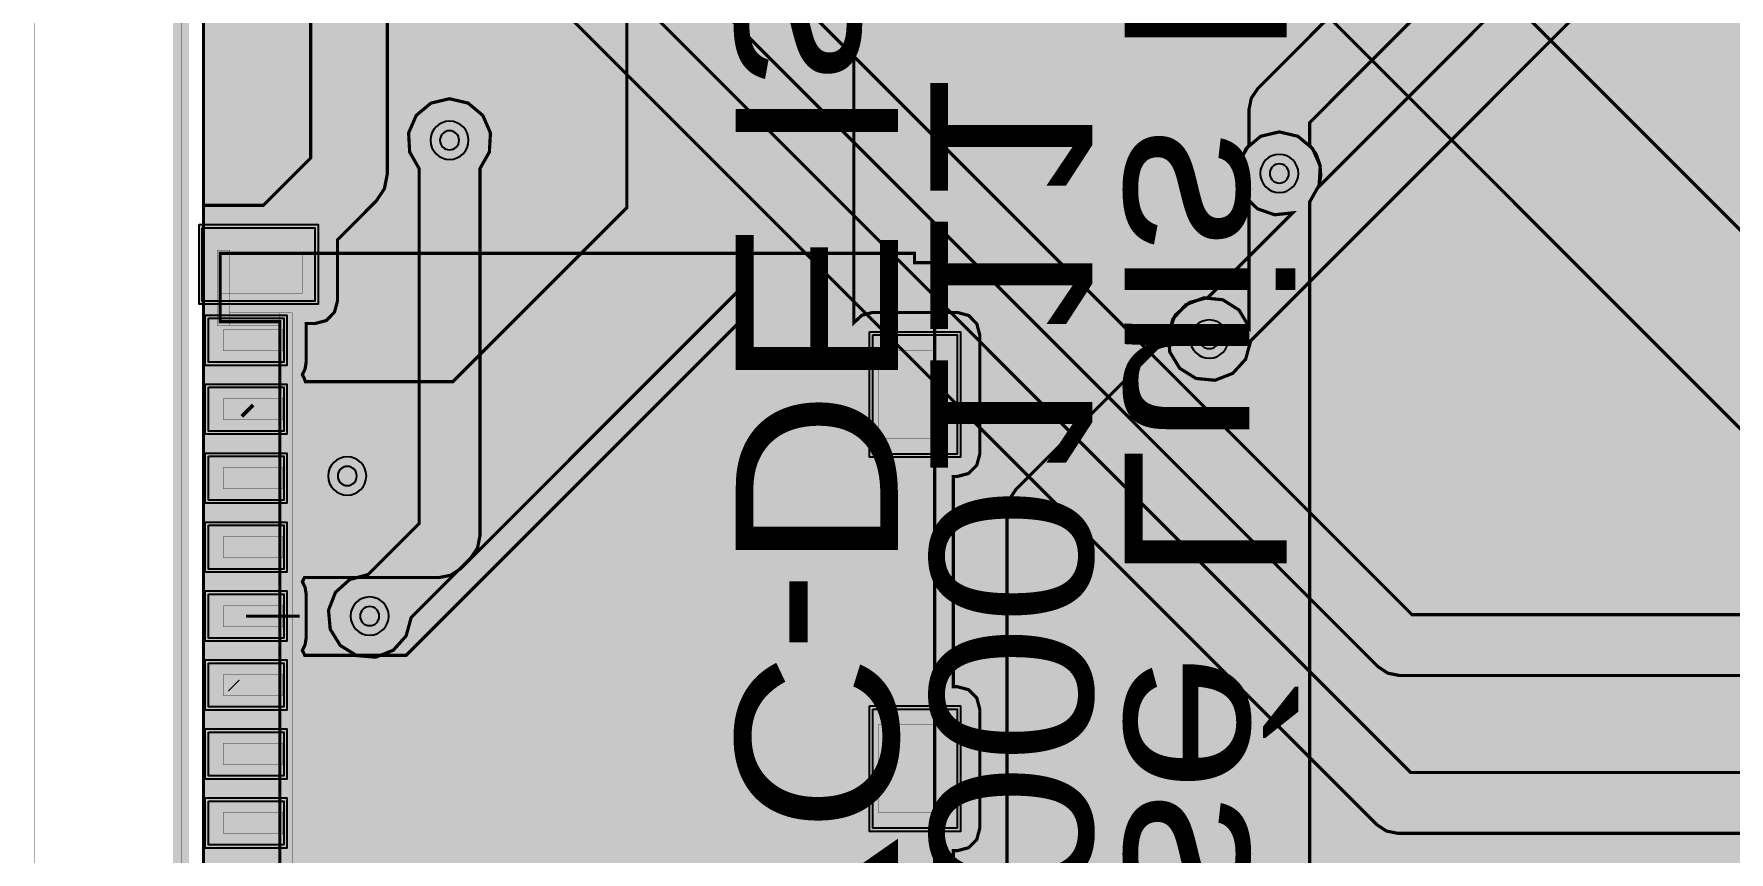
# Model space of a CAD drawing. Header units: millimetres. Extents: x -2 to 105, y -97 to 5.
# Drawn here: x -2.35 to 24.7, y -63.36 to -50.31 of the extents above; entities that cross this region are included whole.
import ezdxf
from ezdxf.enums import TextEntityAlignment as Align

# ---------------------------------------------------------------- set-up
doc = ezdxf.new("R2010")
doc.units = ezdxf.units.MM
doc.header["$MEASUREMENT"] = 0
for name, color, linetype, true_color in [('Board-Outline-Layer', 7, 'Continuous', 0xff00ff), ('Bottom-Layer', 7, 'Continuous', 0x0000ff), ('Bottom-Silkscreen-Layer', 7, 'Continuous', 0x66cc33), ('Component-Shape-Layer', 7, 'Continuous', 0x00cccc), ('Document-Layer', 7, 'Continuous', 0xffffff), ('Hole-Layer', 7, 'Continuous', 0x222222), ('Multi-Layer', 7, 'Continuous', 0xc0c0c0), ('Pin-Soldering-Layer', 7, 'Continuous', 0xcc9999), ('Top-Layer', 7, 'Continuous', 0xff0000), ('Top-Paste-Mask-Layer', 7, 'Continuous', 0x808080), ('Top-Silkscreen-Layer', 7, 'Continuous', 0xffcc00), ('Top-Solder-Mask-Layer', 7, 'Continuous', 0x800080)]:
    doc.layers.add(name, color=color, linetype=linetype, true_color=true_color)
doc.styles.get("Standard").update_dxf_attribs({"font": 'arial.ttf'})

msp = doc.modelspace()

# ---------------------------------------------------------------- hatches: boundary and pattern name
at = {"layer": 'Bottom-Layer'}
for points in [[(8.583, -71.73), (8.583, -81.591), (3, -81.591), (2.316, -81.501), (1.679, -81.237), (1.132, -80.817), (0.712, -80.27), (0.448, -79.633), (0.358, -78.949), (0.358, -2.949), (0.448, -2.265), (0.712, -1.628), (1.132, -1.081), (1.679, -0.661), (2.316, -0.397), (3, -0.307), (80, -0.307), (80.684, -0.397), (81.321, -0.661), (81.868, -1.081), (82.288, -1.628), (82.552, -2.265), (82.642, -2.949), (82.642, -78.949), (82.552, -79.633), (82.288, -80.27), (81.868, -80.817), (81.321, -81.237), (80.684, -81.501), (80, -81.591), (24.383, -81.591), (24.383, -71.73), (24.352, -71.657), (24.279, -71.626), (19.355, -71.626), (19.355, -70.781), (19.506, -70.516), (19.523, -70.212), (19.401, -69.932), (19.167, -69.736), (18.87, -69.666), (18.573, -69.736), (18.339, -69.932), (18.217, -70.212), (18.234, -70.516), (18.385, -70.781), (18.385, -71.626), (8.687, -71.626), (8.613, -71.657)], [(24.374, -45.35), (24.1, -44.943), (23.693, -44.672), (23.212, -44.577), (22.731, -44.673), (22.324, -44.945), (22.051, -45.352), (21.955, -45.832), (22.049, -46.313), (17.183, -51.179), (17.078, -51.336), (17.041, -51.522), (17.041, -52.083), (16.894, -52.334), (16.869, -52.623), (16.969, -52.895), (17.176, -53.098), (17.45, -53.194), (17.738, -53.164), (16.388, -54.514), (16.093, -54.593), (15.865, -54.796), (15.752, -55.08), (15.778, -55.384), (15.938, -55.644), (16.196, -55.805), (16.5, -55.834), (16.784, -55.723), (16.989, -55.497), (17.071, -55.203), (22.735, -49.539), (23.216, -49.633), (23.697, -49.536), (24.104, -49.263), (24.376, -48.855), (24.471, -48.374), (24.375, -47.893), (24.103, -47.485), (23.695, -47.213), (23.214, -47.117), (22.733, -47.212), (22.325, -47.484), (22.052, -47.891), (21.955, -48.372), (22.049, -48.853), (18.154, -52.748), (18.188, -52.573), (18.174, -52.396), (18.114, -52.228), (18.011, -52.083), (18.011, -51.723), (22.735, -46.999), (23.215, -47.093), (23.694, -46.997), (24.101, -46.726), (24.374, -46.32), (28.697, -46.32), (28.882, -46.283), (29.04, -46.178), (48.774, -26.444), (49.943, -26.444), (50.165, -26.767), (50.482, -26.997), (50.857, -27.109), (51.248, -27.089), (51.61, -26.94), (51.902, -26.68), (64.63, -39.408), (64.788, -39.513), (64.973, -39.55), (65.385, -39.55), (65.65, -39.701), (65.954, -39.718), (66.234, -39.596), (66.43, -39.362), (66.5, -39.065), (66.43, -38.768), (66.234, -38.534), (65.954, -38.413), (65.65, -38.429), (65.385, -38.58), (65.174, -38.58), (52.21, -25.616), (52.142, -25.559), (52.065, -25.516), (51.82, -25.146), (51.453, -24.895), (51.018, -24.801), (50.58, -24.878), (50.204, -25.113), (49.943, -25.474), (48.573, -25.474), (48.387, -25.511), (48.23, -25.616), (28.496, -45.35)], [(19.643, -59.573), (3.843, -43.773), (3.937, -43.292), (3.84, -42.811), (3.567, -42.404), (3.159, -42.132), (2.678, -42.037), (2.197, -42.133), (1.789, -42.405), (1.517, -42.813), (1.421, -43.294), (1.516, -43.775), (1.788, -44.183), (2.195, -44.456), (2.676, -44.553), (3.157, -44.459), (19.099, -60.401), (19.256, -60.506), (19.442, -60.543), (50.55, -60.543), (50.811, -60.904), (51.189, -61.14), (51.628, -61.216), (52.063, -61.12), (52.43, -60.868), (52.675, -60.495), (52.76, -60.058), (52.675, -59.621), (52.43, -59.248), (52.063, -58.996), (51.628, -58.9), (51.189, -58.976), (50.811, -59.212), (50.55, -59.573)], [(3.843, -46.313), (3.937, -45.832), (3.84, -45.351), (3.567, -44.944), (3.159, -44.672), (2.678, -44.577), (2.197, -44.673), (1.789, -44.945), (1.517, -45.353), (1.421, -45.834), (1.516, -46.315), (1.788, -46.723), (2.195, -46.996), (2.676, -47.093), (3.157, -46.999), (19.078, -62.92), (19.235, -63.025), (19.421, -63.062), (50.541, -63.062), (50.795, -63.428), (51.168, -63.672), (51.605, -63.756), (52.042, -63.669), (52.414, -63.424), (52.666, -63.056), (52.76, -62.621), (52.683, -62.182), (52.446, -61.805), (52.084, -61.545), (51.651, -61.441), (51.211, -61.508), (50.828, -61.736), (50.56, -62.092), (19.622, -62.092)], [(2.986, -58.933), (2.691, -59.013), (2.464, -59.217), (2.353, -59.501), (2.38, -59.805), (2.54, -60.064), (2.8, -60.225), (3.104, -60.252), (3.387, -60.14), (3.591, -59.913), (3.672, -59.619), (4.627, -58.664), (4.732, -58.506), (4.769, -58.321), (4.769, -52.458), (4.92, -52.193), (4.937, -51.888), (4.815, -51.609), (4.581, -51.413), (4.284, -51.343), (3.987, -51.413), (3.753, -51.609), (3.631, -51.888), (3.648, -52.193), (3.799, -52.458), (3.799, -58.12)]]:
    msp.add_hatch(color=256, dxfattribs=at).paths.add_polyline_path(points)
at = {"layer": 'Document-Layer'}
for points in [[(0.575, -53.758), (0.775, -53.758), (0.775, -54.958), (0.575, -54.958)], [(0.575, -53.758), (0.775, -53.758), (0.775, -54.958), (0.575, -54.958)], [(0.775, -54.958), (0.775, -54.758), (1.575, -54.758), (1.575, -54.958)], [(0.775, -54.958), (0.775, -54.758), (1.575, -54.758), (1.575, -54.958)], [(1.575, -54.758), (1.775, -54.758), (1.775, -63.758), (1.575, -63.758)], [(1.575, -54.758), (1.775, -54.758), (1.775, -63.758), (1.575, -63.758)]]:
    msp.add_hatch(color=256, dxfattribs=at).paths.add_polyline_path(points)
at = {"layer": 'Pin-Soldering-Layer'}
for points in [[(1.938, -53.795), (1.938, -54.445), (0.638, -54.445), (0.638, -53.795)], [(1.938, -53.795), (1.938, -54.445), (0.638, -54.445), (0.638, -53.795)], [(1.625, -55.025), (1.625, -55.365), (0.675, -55.365), (0.675, -55.025)], [(1.625, -55.025), (1.625, -55.365), (0.675, -55.365), (0.675, -55.025)], [(12.025, -55.361), (12.025, -56.761), (11.125, -56.761), (11.125, -55.361)], [(12.025, -55.361), (12.025, -56.761), (11.125, -56.761), (11.125, -55.361)], [(1.625, -56.126), (1.625, -56.466), (0.675, -56.466), (0.675, -56.126)], [(1.625, -56.126), (1.625, -56.466), (0.675, -56.466), (0.675, -56.126)], [(1.625, -57.225), (1.625, -57.565), (0.675, -57.565), (0.675, -57.225)], [(1.625, -57.225), (1.625, -57.565), (0.675, -57.565), (0.675, -57.225)], [(1.625, -58.325), (1.625, -58.665), (0.675, -58.665), (0.675, -58.325)], [(1.625, -58.325), (1.625, -58.665), (0.675, -58.665), (0.675, -58.325)], [(1.625, -59.426), (1.625, -59.766), (0.675, -59.766), (0.675, -59.426)], [(1.625, -59.426), (1.625, -59.766), (0.675, -59.766), (0.675, -59.426)], [(1.625, -60.526), (1.625, -60.866), (0.675, -60.866), (0.675, -60.526)], [(1.625, -60.526), (1.625, -60.866), (0.675, -60.866), (0.675, -60.526)], [(12.025, -61.33), (12.025, -62.73), (11.125, -62.73), (11.125, -61.33)], [(12.025, -61.33), (12.025, -62.73), (11.125, -62.73), (11.125, -61.33)], [(1.625, -61.625), (1.625, -61.965), (0.675, -61.965), (0.675, -61.625)], [(1.625, -61.625), (1.625, -61.965), (0.675, -61.965), (0.675, -61.625)], [(1.625, -62.726), (1.625, -63.066), (0.675, -63.066), (0.675, -62.726)], [(1.625, -62.726), (1.625, -63.066), (0.675, -63.066), (0.675, -62.726)]]:
    msp.add_hatch(color=256, dxfattribs=at).paths.add_polyline_path(points)
at = {"layer": 'Top-Layer'}
for points in [[(0.358, -78.949), (0.358, -66.487), (0.373, -66.488), (0.387, -66.489), (0.45, -66.489), (0.45, -74.96), (0.497, -75.195), (0.63, -75.393), (1.607, -76.371), (1.287, -77.058), (1.158, -77.804), (1.23, -78.559), (1.498, -79.268), (1.943, -79.882), (2.534, -80.357), (3.228, -80.66), (3.978, -80.77), (4.731, -80.679), (5.433, -80.393), (6.035, -79.933), (6.495, -79.331), (6.781, -78.629), (6.872, -77.876), (6.762, -77.126), (6.459, -76.431), (5.984, -75.841), (5.37, -75.396), (4.661, -75.128), (3.907, -75.056), (3.16, -75.184), (2.473, -75.505), (1.675, -74.707), (1.675, -66.489), (1.737, -66.489), (1.913, -66.443), (2.044, -66.317), (2.095, -66.143), (6.18, -66.143), (6.232, -66.317), (6.362, -66.443), (6.538, -66.489), (7.538, -66.489), (7.713, -66.443), (7.844, -66.317), (7.896, -66.143), (9.88, -66.143), (9.932, -66.317), (10.062, -66.443), (10.238, -66.489), (11.238, -66.489), (11.417, -66.441), (11.548, -66.31), (11.596, -66.131), (11.596, -65.923), (12.145, -65.374), (12.278, -65.175), (12.325, -64.941), (12.325, -63.339), (12.387, -63.339), (12.567, -63.291), (12.698, -63.16), (12.746, -62.981), (12.746, -61.081), (12.698, -60.902), (12.567, -60.77), (12.387, -60.722), (12.325, -60.722), (12.325, -57.369), (12.387, -57.369), (12.567, -57.321), (12.698, -57.19), (12.746, -57.011), (12.746, -55.111), (12.698, -54.932), (12.567, -54.8), (12.387, -54.752), (11.037, -54.752), (10.866, -54.796), (10.736, -54.917), (10.736, -49.051), (10.926, -48.796), (10.974, -48.481), (10.871, -48.181), (10.639, -47.963), (10.333, -47.877), (10.022, -47.944), (10.022, -40.021), (9.985, -39.835), (9.88, -39.678), (8.074, -37.872), (7.917, -37.767), (7.731, -37.73), (3.84, -37.73), (3.566, -37.323), (3.158, -37.052), (2.677, -36.957), (2.196, -37.053), (1.789, -37.326), (1.516, -37.734), (1.421, -38.215), (1.516, -38.696), (1.789, -39.104), (2.196, -39.377), (2.677, -39.473), (3.158, -39.379), (3.566, -39.107), (3.84, -38.7), (7.53, -38.7), (8.498, -39.668), (8.161, -39.803), (7.947, -40.095), (7.918, -40.456), (8.083, -40.779), (8.083, -43.046), (8.04, -42.879), (7.942, -42.738), (5.596, -40.392), (5.439, -40.287), (5.253, -40.25), (3.831, -40.25), (3.55, -39.848), (3.137, -39.583), (2.655, -39.497), (2.176, -39.602), (1.773, -39.882), (1.508, -40.294), (1.421, -40.777), (1.525, -41.256), (1.804, -41.659), (2.216, -41.925), (2.699, -42.013), (3.178, -41.91), (3.582, -41.632), (3.848, -41.22), (5.052, -41.22), (7.114, -43.282), (7.114, -53.08), (4.338, -55.856), (1.984, -55.856), (1.964, -55.799), (1.935, -55.746), (1.98, -55.65), (1.996, -55.545), (1.996, -54.929), (2.137, -54.929), (2.317, -54.881), (2.448, -54.749), (2.496, -54.57), (2.496, -53.593), (3.112, -52.977), (3.245, -52.778), (3.291, -52.544), (3.291, -49.474), (3.652, -49.173), (3.877, -48.759), (3.934, -48.292), (3.816, -47.837), (3.539, -47.457), (3.141, -47.205), (2.679, -47.117), (2.217, -47.205), (1.819, -47.457), (1.542, -47.837), (1.424, -48.292), (1.481, -48.759), (1.706, -49.173), (2.067, -49.474), (2.067, -52.29), (1.315, -53.042), (0.358, -53.042), (0.358, -2.949), (0.448, -2.265), (0.712, -1.628), (1.132, -1.081), (1.679, -0.661), (2.316, -0.397), (3, -0.307), (80, -0.307), (80.684, -0.397), (81.321, -0.661), (81.868, -1.081), (82.288, -1.628), (82.552, -2.265), (82.642, -2.949), (82.642, -78.949), (82.552, -79.633), (82.288, -80.27), (81.868, -80.817), (81.321, -81.237), (80.684, -81.501), (80, -81.591), (24.383, -81.591), (24.383, -72.367), (26.365, -72.367), (26.551, -72.33), (26.708, -72.225), (26.962, -71.971), (27.067, -71.814), (27.104, -71.628), (27.104, -64.567), (27.067, -64.381), (26.962, -64.224), (26.302, -63.563), (26.145, -63.458), (25.959, -63.421), (23.673, -63.421), (23.487, -63.458), (23.33, -63.563), (22.249, -64.644), (22.144, -64.801), (22.107, -64.987), (22.107, -65.529), (21.887, -65.529), (21.708, -65.577), (21.577, -65.708), (21.529, -65.887), (21.529, -67.237), (21.577, -67.416), (21.708, -67.547), (21.887, -67.595), (23.297, -67.595), (23.464, -67.554), (23.592, -67.44), (23.721, -67.554), (23.887, -67.595), (25.297, -67.595), (25.476, -67.547), (25.607, -67.416), (25.655, -67.237), (25.655, -65.887), (25.607, -65.708), (25.476, -65.577), (25.297, -65.529), (23.887, -65.529), (23.721, -65.57), (23.592, -65.684), (23.464, -65.57), (23.297, -65.529), (23.077, -65.529), (23.077, -65.188), (23.874, -64.392), (25.758, -64.392), (26.134, -64.768), (26.134, -71.397), (22.976, -71.397), (22.976, -71.253), (23.196, -71.253), (23.362, -71.212), (23.491, -71.098), (23.619, -71.212), (23.786, -71.253), (25.196, -71.253), (25.375, -71.205), (25.506, -71.074), (25.554, -70.895), (25.554, -69.545), (25.506, -69.366), (25.375, -69.235), (25.196, -69.187), (23.786, -69.187), (23.619, -69.228), (23.491, -69.342), (23.362, -69.228), (23.196, -69.187), (21.786, -69.187), (21.607, -69.235), (21.476, -69.366), (21.428, -69.545), (21.428, -70.099), (20.852, -70.099), (20.587, -69.948), (20.282, -69.932), (20.003, -70.053), (19.807, -70.287), (19.737, -70.584), (19.807, -70.881), (20.003, -71.115), (20.282, -71.237), (20.587, -71.22), (20.852, -71.069), (21.473, -71.069), (21.604, -71.204), (21.786, -71.253), (22.006, -71.253), (22.006, -71.626), (14.098, -71.626), (14.102, -71.589), (14.103, -71.552), (14.103, -71.362), (14.184, -71.362), (14.364, -71.314), (14.495, -71.183), (14.543, -71.004), (14.543, -69.811), (14.694, -69.66), (14.694, -71.004), (14.742, -71.183), (14.873, -71.314), (15.052, -71.362), (16.184, -71.362), (16.364, -71.314), (16.495, -71.183), (16.543, -71.004), (16.543, -69.627), (16.495, -69.448), (16.364, -69.317), (16.184, -69.269), (15.085, -69.269), (17.869, -66.485), (17.974, -66.327), (18.011, -66.142), (18.011, -52.987), (18.162, -52.722), (18.179, -52.418), (18.057, -52.138), (17.823, -51.942), (17.526, -51.872), (17.229, -51.942), (16.995, -52.138), (16.873, -52.418), (16.89, -52.722), (17.041, -52.987), (17.041, -54.978), (16.883, -54.714), (16.624, -54.55), (16.319, -54.52), (16.033, -54.63), (15.827, -54.858), (15.746, -55.154), (13.322, -57.577), (13.217, -57.734), (13.18, -57.92), (13.18, -66.449), (10.462, -69.167), (9.476, -69.167), (9.297, -69.215), (9.166, -69.346), (9.118, -69.525), (9.118, -70.902), (9.166, -71.081), (9.297, -71.212), (9.476, -71.26), (9.573, -71.26), (9.573, -71.626), (8.687, -71.626), (8.613, -71.657), (8.583, -71.73), (8.583, -81.591), (3, -81.591), (2.316, -81.501), (1.679, -81.237), (1.132, -80.817), (0.712, -80.27), (0.448, -79.633)], [(36.984, -68.709), (36.984, -76.058), (36.521, -76.353), (36.184, -76.787), (36.013, -77.309), (36.027, -77.858), (36.226, -78.37), (36.585, -78.786), (37.063, -79.056), (37.604, -79.15), (38.604, -79.15), (39.145, -79.056), (39.623, -78.786), (39.982, -78.37), (40.181, -77.858), (40.195, -77.309), (40.024, -76.787), (39.687, -76.353), (39.224, -76.058), (39.224, -68.245), (39.139, -67.816), (38.896, -67.453), (15.552, -44.109), (15.552, -36.223), (15.466, -35.795), (15.224, -35.431), (14.86, -35.188), (14.431, -35.103), (14.003, -35.188), (13.639, -35.431), (13.397, -35.795), (13.311, -36.223), (13.311, -44.573), (13.397, -45.001), (13.639, -45.365)], [(0.337, -53.4), (2.137, -53.4), (2.137, -54.57), (0.337, -54.57)], [(3.591, -60.223), (1.974, -60.223), (1.957, -60.183), (1.935, -60.146), (1.98, -60.05), (1.996, -59.946), (1.996, -59.246), (1.98, -59.141), (1.935, -59.045), (1.954, -59.014), (1.969, -58.981), (4.119, -58.981), (4.304, -58.944), (4.462, -58.839), (8.911, -54.389), (9.009, -54.248), (9.052, -54.081), (9.052, -54.763)], [(0.438, -54.845), (1.638, -54.845), (1.638, -55.545), (0.438, -55.545)], [(11.037, -55.111), (12.387, -55.111), (12.387, -57.011), (11.037, -57.011)], [(0.438, -55.946), (1.638, -55.946), (1.638, -56.646), (0.438, -56.646)], [(0.438, -57.045), (1.638, -57.045), (1.638, -57.745), (0.438, -57.745)], [(0.438, -58.145), (1.638, -58.145), (1.638, -58.845), (0.438, -58.845)], [(0.438, -59.246), (1.638, -59.246), (1.638, -59.946), (0.438, -59.946)], [(0.438, -60.346), (1.638, -60.346), (1.638, -61.046), (0.438, -61.046)], [(11.037, -61.081), (12.387, -61.081), (12.387, -62.981), (11.037, -62.981)], [(0.438, -61.445), (1.638, -61.445), (1.638, -62.145), (0.438, -62.145)], [(0.438, -62.546), (1.638, -62.546), (1.638, -63.246), (0.438, -63.246)]]:
    msp.add_hatch(color=256, dxfattribs=at).paths.add_polyline_path(points)
at = {"layer": 'Top-Paste-Mask-Layer'}
for points in [[(0.337, -53.4), (2.137, -53.4), (2.137, -54.57), (0.337, -54.57)], [(0.438, -54.845), (1.638, -54.845), (1.638, -55.545), (0.438, -55.545)], [(11.037, -55.111), (12.387, -55.111), (12.387, -57.011), (11.037, -57.011)], [(0.438, -55.946), (1.638, -55.946), (1.638, -56.646), (0.438, -56.646)], [(0.438, -57.045), (1.638, -57.045), (1.638, -57.745), (0.438, -57.745)], [(0.438, -58.145), (1.638, -58.145), (1.638, -58.845), (0.438, -58.845)], [(0.438, -59.246), (1.638, -59.246), (1.638, -59.946), (0.438, -59.946)], [(0.438, -60.346), (1.638, -60.346), (1.638, -61.046), (0.438, -61.046)], [(11.037, -61.081), (12.387, -61.081), (12.387, -62.981), (11.037, -62.981)], [(0.438, -61.445), (1.638, -61.445), (1.638, -62.145), (0.438, -62.145)], [(0.438, -62.546), (1.638, -62.546), (1.638, -63.246), (0.438, -63.246)]]:
    msp.add_hatch(color=256, dxfattribs=at).paths.add_polyline_path(points)
at = {"layer": 'Top-Solder-Mask-Layer'}
for points in [[(0.287, -53.35), (2.188, -53.35), (2.188, -54.621), (0.287, -54.621)], [(0.387, -54.795), (1.688, -54.795), (1.688, -55.596), (0.387, -55.596)], [(10.987, -55.06), (12.438, -55.06), (12.438, -57.061), (10.987, -57.061)], [(0.387, -55.895), (1.688, -55.895), (1.688, -56.696), (0.387, -56.696)], [(0.387, -56.995), (1.688, -56.995), (1.688, -57.796), (0.387, -57.796)], [(0.387, -58.095), (1.688, -58.095), (1.688, -58.896), (0.387, -58.896)], [(0.387, -59.195), (1.688, -59.195), (1.688, -59.996), (0.387, -59.996)], [(0.387, -60.295), (1.688, -60.295), (1.688, -61.096), (0.387, -61.096)], [(10.987, -61.03), (12.438, -61.03), (12.438, -63.031), (10.987, -63.031)], [(0.387, -61.395), (1.688, -61.395), (1.688, -62.196), (0.387, -62.196)], [(0.387, -62.495), (1.688, -62.495), (1.688, -63.296), (0.387, -63.296)]]:
    msp.add_hatch(color=256, dxfattribs=at).paths.add_polyline_path(points)

# ---------------------------------------------------------------- linework, layer by layer
at = {"layer": 'Board-Outline-Layer', "const_width": 0.254}
msp.add_lwpolyline([(0, -78.949), (0, -2.949, -0.414), (3, 0.051), (80, 0.051, -0.414), (83, -2.949), (83, -78.949, -0.414), (80, -81.949), (3, -81.949, -0.414)], format="xyb", close=True, dxfattribs=at)
at = {"layer": 'Bottom-Layer'}
for points, const_width in [([(-2.346, -85.578), (-2.346, 1.173), (88.689, 1.173), (88.689, -85.578)], 0.00508), ([(2.986, -58.933), (2.691, -59.013), (2.464, -59.217), (2.353, -59.501), (2.38, -59.805), (2.54, -60.064), (2.8, -60.225), (3.104, -60.252), (3.387, -60.14), (3.591, -59.913), (3.672, -59.619), (4.627, -58.664), (4.732, -58.506), (4.769, -58.321), (4.769, -52.458), (4.92, -52.193), (4.937, -51.888), (4.815, -51.609), (4.581, -51.413), (4.284, -51.343), (3.987, -51.413), (3.753, -51.609), (3.631, -51.888), (3.648, -52.193), (3.799, -52.458), (3.799, -58.12)], 0.0508)]:
    msp.add_lwpolyline(points, close=True, dxfattribs=dict(at, const_width=const_width))
for points, const_width in [([(0.358, -78.949), (0.358, -2.949), (0.448, -2.265), (0.712, -1.628), (1.132, -1.081), (1.679, -0.661), (2.316, -0.397), (3, -0.307), (80, -0.307)], 0.0508), ([(50.55, -59.573), (19.643, -59.573), (3.843, -43.773), (3.937, -43.292), (3.84, -42.811), (3.567, -42.404), (3.159, -42.132), (2.678, -42.037), (2.197, -42.133), (1.789, -42.405), (1.517, -42.813), (1.421, -43.294), (1.516, -43.775), (1.788, -44.183), (2.195, -44.456), (2.676, -44.553), (3.157, -44.459), (19.099, -60.401), (19.256, -60.506), (19.442, -60.543), (50.55, -60.543)], 0.0508), ([(2.679, -43.295), (19.442, -60.058)], 0.254), ([(50.56, -62.092), (19.622, -62.092), (3.843, -46.313), (3.937, -45.832), (3.84, -45.351), (3.567, -44.944), (3.159, -44.672), (2.678, -44.577), (2.197, -44.673), (1.789, -44.945), (1.517, -45.353), (1.421, -45.834), (1.516, -46.315), (1.788, -46.723), (2.195, -46.996), (2.676, -47.093), (3.157, -46.999), (19.078, -62.92), (19.235, -63.025), (19.421, -63.062), (50.541, -63.062)], 0.0508), ([(2.679, -45.835), (19.421, -62.577)], 0.254), ([(23.213, -45.835), (17.526, -51.522)], 0.254), ([(22.049, -46.313), (17.183, -51.179), (17.078, -51.336), (17.041, -51.522), (17.041, -52.083), (16.894, -52.334), (16.869, -52.623), (16.969, -52.895), (17.176, -53.098), (17.45, -53.194), (17.738, -53.164), (16.388, -54.514), (16.093, -54.593), (15.865, -54.796), (15.752, -55.08), (15.778, -55.384), (15.938, -55.644), (16.196, -55.805), (16.5, -55.834), (16.784, -55.723), (16.989, -55.497), (17.071, -55.203), (22.735, -49.539)], 0.0508), ([(22.049, -48.853), (18.154, -52.748), (18.188, -52.573), (18.174, -52.396), (18.114, -52.228), (18.011, -52.083), (18.011, -51.723), (22.735, -46.999)], 0.0508), ([(23.213, -48.375), (16.411, -55.177)], 0.254), ([(17.526, -51.522), (17.526, -52.535)], 0.254), ([(4.284, -58.321), (4.284, -52.006)], 0.254), ([(16.411, -55.177), (16.408, -55.177)], 0.254), ([(3.009, -59.596), (4.284, -58.321)], 0.254), ([(19.442, -60.058), (51.602, -60.058)], 0.254), ([(19.421, -62.577), (51.581, -62.577)], 0.254)]:
    msp.add_lwpolyline(points, dxfattribs=dict(at, const_width=const_width))
at = {"layer": 'Component-Shape-Layer', "const_width": 0.0508}
msp.add_lwpolyline([(12.025, -53.958), (12.025, -65.608), (11.705, -65.608), (11.705, -65.758), (0.625, -65.758), (0.625, -63.558), (1.575, -63.558), (1.575, -54.898), (0.625, -54.898), (0.625, -53.808), (11.705, -53.808), (11.705, -53.958)], close=True, dxfattribs=at)
msp.add_lwpolyline([(12.025, -53.958), (12.025, -65.608), (11.705, -65.608), (11.705, -65.758), (0.625, -65.758), (0.625, -63.558), (1.575, -63.558), (1.575, -54.898), (0.625, -54.898), (0.625, -53.808), (11.705, -53.808), (11.705, -53.958)], close=True, dxfattribs=at)
at = {"layer": 'Document-Layer', "const_width": 0.254}
for points in [[(1.429, -49.895), (1.429, -96.635)], [(24.463, -49.895), (24.463, -96.635)]]:
    msp.add_lwpolyline(points, dxfattribs=at)
at = {"layer": 'Document-Layer', "const_width": 0.00508}
for points in [[(0.575, -53.758), (0.775, -53.758), (0.775, -54.958), (0.575, -54.958)], [(0.575, -53.758), (0.775, -53.758), (0.775, -54.958), (0.575, -54.958)], [(0.775, -54.958), (0.775, -54.758), (1.575, -54.758), (1.575, -54.958)], [(0.775, -54.958), (0.775, -54.758), (1.575, -54.758), (1.575, -54.958)], [(1.575, -54.758), (1.775, -54.758), (1.775, -63.758), (1.575, -63.758)], [(1.575, -54.758), (1.775, -54.758), (1.775, -63.758), (1.575, -63.758)]]:
    msp.add_lwpolyline(points, close=True, dxfattribs=at)
at = {"layer": 'Hole-Layer'}
for points in [[(4.132, -52.006, 1), (4.437, -52.006, 1)], [(17.374, -52.535, 1), (17.679, -52.535, 1)], [(16.256, -55.177, 1), (16.561, -55.177, 1)], [(2.5, -57.361, 1), (2.805, -57.361, 1)], [(2.857, -59.596, 1), (3.162, -59.596, 1)]]:
    msp.add_lwpolyline(points, format="xyb", close=True, dxfattribs=at)
at = {"layer": 'Multi-Layer'}
msp.add_lwpolyline([(3.979, -52.006, 1), (4.589, -52.006, 1)], format="xyb", close=True, dxfattribs=at)
for points in [[(17.221, -52.535, 1), (17.831, -52.535), (17.831, -52.535, 1), (17.221, -52.535)], [(16.103, -55.177, 1), (16.713, -55.177), (16.713, -55.177, 1), (16.103, -55.177)], [(2.347, -57.361, 1), (2.957, -57.361), (2.957, -57.361, 1), (2.347, -57.361)], [(2.704, -59.596, 1), (3.314, -59.596), (3.314, -59.596, 1), (2.704, -59.596)]]:
    msp.add_lwpolyline(points, format="xyb", dxfattribs=at)
at = {"layer": 'Pin-Soldering-Layer', "const_width": 0.00508}
for points in [[(1.938, -53.795), (1.938, -54.445), (0.638, -54.445), (0.638, -53.795)], [(1.938, -53.795), (1.938, -54.445), (0.638, -54.445), (0.638, -53.795)], [(1.625, -55.025), (1.625, -55.365), (0.675, -55.365), (0.675, -55.025)], [(1.625, -55.025), (1.625, -55.365), (0.675, -55.365), (0.675, -55.025)], [(12.025, -55.361), (12.025, -56.761), (11.125, -56.761), (11.125, -55.361)], [(12.025, -55.361), (12.025, -56.761), (11.125, -56.761), (11.125, -55.361)], [(1.625, -56.126), (1.625, -56.466), (0.675, -56.466), (0.675, -56.126)], [(1.625, -56.126), (1.625, -56.466), (0.675, -56.466), (0.675, -56.126)], [(1.625, -57.225), (1.625, -57.565), (0.675, -57.565), (0.675, -57.225)], [(1.625, -57.225), (1.625, -57.565), (0.675, -57.565), (0.675, -57.225)], [(1.625, -58.325), (1.625, -58.665), (0.675, -58.665), (0.675, -58.325)], [(1.625, -58.325), (1.625, -58.665), (0.675, -58.665), (0.675, -58.325)], [(1.625, -59.426), (1.625, -59.766), (0.675, -59.766), (0.675, -59.426)], [(1.625, -59.426), (1.625, -59.766), (0.675, -59.766), (0.675, -59.426)], [(1.625, -60.526), (1.625, -60.866), (0.675, -60.866), (0.675, -60.526)], [(1.625, -60.526), (1.625, -60.866), (0.675, -60.866), (0.675, -60.526)], [(12.025, -61.33), (12.025, -62.73), (11.125, -62.73), (11.125, -61.33)], [(12.025, -61.33), (12.025, -62.73), (11.125, -62.73), (11.125, -61.33)], [(1.625, -61.625), (1.625, -61.965), (0.675, -61.965), (0.675, -61.625)], [(1.625, -61.625), (1.625, -61.965), (0.675, -61.965), (0.675, -61.625)], [(1.625, -62.726), (1.625, -63.066), (0.675, -63.066), (0.675, -62.726)], [(1.625, -62.726), (1.625, -63.066), (0.675, -63.066), (0.675, -62.726)]]:
    msp.add_lwpolyline(points, close=True, dxfattribs=at)
at = {"layer": 'Top-Layer'}
for points, const_width in [([(0, -84.099), (0, 0.102), (85.578, 0.102), (85.578, -84.099)], 0.00508), ([(3.591, -60.223), (1.974, -60.223), (1.957, -60.183), (1.935, -60.146), (1.98, -60.05), (1.996, -59.946), (1.996, -59.246), (1.98, -59.141), (1.935, -59.045), (1.954, -59.014), (1.969, -58.981), (4.119, -58.981), (4.304, -58.944), (4.462, -58.839), (8.911, -54.389), (9.009, -54.248), (9.052, -54.081), (9.052, -54.763)], 0.0508)]:
    msp.add_lwpolyline(points, close=True, dxfattribs=dict(at, const_width=const_width))
for points, const_width in [([(2.067, -49.474), (2.067, -52.29), (1.315, -53.042), (0.358, -53.042), (0.358, -2.949)], 0.0508), ([(38.896, -67.453), (15.552, -44.109), (15.552, -36.223), (15.466, -35.795), (15.224, -35.431), (14.86, -35.188), (14.431, -35.103), (14.003, -35.188), (13.639, -35.431), (13.397, -35.795), (13.311, -36.223), (13.311, -44.573), (13.397, -45.001), (13.639, -45.365), (36.984, -68.709)], 0.0508), ([(9.537, -40.021), (9.537, -54.964)], 0.254), ([(8.568, -54.046), (8.568, -40.327)], 0.254), ([(7.599, -53.281), (7.599, -43.081)], 0.254), ([(7.114, -43.282), (7.114, -53.08), (4.338, -55.856), (1.984, -55.856), (1.964, -55.799), (1.935, -55.746), (1.98, -55.65), (1.996, -55.545), (1.996, -54.929), (2.137, -54.929), (2.317, -54.881), (2.448, -54.749), (2.496, -54.57), (2.496, -53.593), (3.112, -52.977), (3.245, -52.778), (3.291, -52.544), (3.291, -49.474)], 0.0508), ([(38.104, -68.245), (14.431, -44.573)], 1.524), ([(2.679, -52.544), (2.679, -48.375)], 0.508), ([(10.251, -56.188), (10.251, -48.603)], 0.254), ([(12.325, -64.941), (12.325, -63.339), (12.387, -63.339), (12.567, -63.291), (12.698, -63.16), (12.746, -62.981), (12.746, -61.081), (12.698, -60.902), (12.567, -60.77), (12.387, -60.722), (12.325, -60.722), (12.325, -57.369), (12.387, -57.369), (12.567, -57.321), (12.698, -57.19), (12.746, -57.011), (12.746, -55.111), (12.698, -54.932), (12.567, -54.8), (12.387, -54.752), (11.037, -54.752), (10.866, -54.796), (10.736, -54.917), (10.736, -49.051)], 0.0508), ([(18.011, -66.142), (18.011, -52.987), (18.162, -52.722), (18.179, -52.418), (18.057, -52.138), (17.823, -51.942), (17.526, -51.872), (17.229, -51.942), (16.995, -52.138), (16.873, -52.418), (16.89, -52.722), (17.041, -52.987), (17.041, -54.978), (16.883, -54.714), (16.624, -54.55), (16.319, -54.52), (16.033, -54.63), (15.827, -54.858), (15.746, -55.154), (13.322, -57.577), (13.217, -57.734), (13.18, -57.92), (13.18, -66.449)], 0.0508), ([(1.237, -53.985), (2.679, -52.544)], 0.508), ([(17.526, -52.535), (17.526, -66.142)], 0.254), ([(4.539, -56.341), (7.599, -53.281)], 0.254), ([(4.119, -58.495), (8.568, -54.046)], 0.254), ([(9.537, -54.964), (3.792, -60.709)], 0.254), ([(16.408, -55.177), (13.665, -57.92)], 0.254), ([(11.712, -62.031), (11.712, -56.061)], 0.508), ([(1.038, -56.296), (1.083, -56.341)], 0.254), ([(1.083, -56.341), (4.539, -56.341)], 0.254), ([(4.644, -61.795), (10.251, -56.188)], 0.254), ([(1.038, -57.395), (2.618, -57.395)], 0.508), ([(2.618, -57.395), (2.652, -57.361)], 0.508), ([(13.665, -57.92), (13.665, -66.65)], 0.254), ([(0.834, -58.495), (4.119, -58.495)], 0.254), ([(1.038, -59.596), (3.009, -59.596)], 0.508), ([(1.038, -59.596), (1.894, -59.596)], 0.0508), ([(0.847, -60.709), (0.834, -60.696)], 0.254), ([(3.792, -60.709), (0.847, -60.709)], 0.254), ([(0.834, -61.795), (4.644, -61.795)], 0.254), ([(11.712, -64.941), (11.712, -62.031)], 0.508)]:
    msp.add_lwpolyline(points, dxfattribs=dict(at, const_width=const_width))
for points in [[(0.337, -53.4), (2.137, -53.4), (2.137, -54.57), (0.337, -54.57)], [(0.438, -54.845), (1.638, -54.845), (1.638, -55.545), (0.438, -55.545)], [(11.037, -55.111), (12.387, -55.111), (12.387, -57.011), (11.037, -57.011)], [(0.438, -55.946), (1.638, -55.946), (1.638, -56.646), (0.438, -56.646)], [(0.438, -57.045), (1.638, -57.045), (1.638, -57.745), (0.438, -57.745)], [(0.438, -58.145), (1.638, -58.145), (1.638, -58.845), (0.438, -58.845)], [(0.438, -59.246), (1.638, -59.246), (1.638, -59.946), (0.438, -59.946)], [(0.438, -60.346), (1.638, -60.346), (1.638, -61.046), (0.438, -61.046)], [(11.037, -61.081), (12.387, -61.081), (12.387, -62.981), (11.037, -62.981)], [(0.438, -61.445), (1.638, -61.445), (1.638, -62.145), (0.438, -62.145)], [(0.438, -62.546), (1.638, -62.546), (1.638, -63.246), (0.438, -63.246)]]:
    msp.add_lwpolyline(points, close=True, dxfattribs=at)
at = {"layer": 'Top-Paste-Mask-Layer'}
for points in [[(0.337, -53.4), (2.137, -53.4), (2.137, -54.57), (0.337, -54.57)], [(0.438, -54.845), (1.638, -54.845), (1.638, -55.545), (0.438, -55.545)], [(11.037, -55.111), (12.387, -55.111), (12.387, -57.011), (11.037, -57.011)], [(0.438, -55.946), (1.638, -55.946), (1.638, -56.646), (0.438, -56.646)], [(0.438, -57.045), (1.638, -57.045), (1.638, -57.745), (0.438, -57.745)], [(0.438, -58.145), (1.638, -58.145), (1.638, -58.845), (0.438, -58.845)], [(0.438, -59.246), (1.638, -59.246), (1.638, -59.946), (0.438, -59.946)], [(0.438, -60.346), (1.638, -60.346), (1.638, -61.046), (0.438, -61.046)], [(11.037, -61.081), (12.387, -61.081), (12.387, -62.981), (11.037, -62.981)], [(0.438, -61.445), (1.638, -61.445), (1.638, -62.145), (0.438, -62.145)], [(0.438, -62.546), (1.638, -62.546), (1.638, -63.246), (0.438, -63.246)]]:
    msp.add_lwpolyline(points, close=True, dxfattribs=at)
at = {"layer": 'Top-Silkscreen-Layer', "const_width": 0.254}
for points in [[(2.419, -53.687), (12.04, -53.687)], [(2.419, -53.687), (12.04, -53.687)], [(12.04, -53.687), (12.04, -54.879)], [(12.04, -53.687), (12.04, -54.879)], [(12.04, -57.242), (12.04, -60.849)], [(12.04, -57.242), (12.04, -60.849)], [(12.04, -63.212), (12.04, -65.752)], [(12.04, -63.212), (12.04, -65.752)]]:
    msp.add_lwpolyline(points, dxfattribs=at)
at = {"layer": 'Top-Solder-Mask-Layer'}
for points in [[(0.287, -53.35), (2.188, -53.35), (2.188, -54.621), (0.287, -54.621)], [(0.387, -54.795), (1.688, -54.795), (1.688, -55.596), (0.387, -55.596)], [(10.987, -55.06), (12.438, -55.06), (12.438, -57.061), (10.987, -57.061)], [(0.387, -55.895), (1.688, -55.895), (1.688, -56.696), (0.387, -56.696)], [(0.387, -56.995), (1.688, -56.995), (1.688, -57.796), (0.387, -57.796)], [(0.387, -58.095), (1.688, -58.095), (1.688, -58.896), (0.387, -58.896)], [(0.387, -59.195), (1.688, -59.195), (1.688, -59.996), (0.387, -59.996)], [(0.387, -60.295), (1.688, -60.295), (1.688, -61.096), (0.387, -61.096)], [(10.987, -61.03), (12.438, -61.03), (12.438, -63.031), (10.987, -63.031)], [(0.387, -61.395), (1.688, -61.395), (1.688, -62.196), (0.387, -62.196)], [(0.387, -62.495), (1.688, -62.495), (1.688, -63.296), (0.387, -63.296)]]:
    msp.add_lwpolyline(points, close=True, dxfattribs=at)

# ---------------------------------------------------------------- texts
at = {"layer": 'Bottom-Silkscreen-Layer', "text_generation_flag": 2, "width": 1.1}
for s, height, p in [('José Luis Díaz Mejía', 2.58619, (14.284, -68.58)), ('DYC-DE Isidro', 2.58619, (8.077, -68.58)), ('21000111', 2.5862, (11.181, -68.58))]:
    msp.add_text(s, height=height, rotation=-90, dxfattribs=at).set_placement(p, align=Align.BOTTOM_LEFT)

doc.saveas('drawing.dxf')
